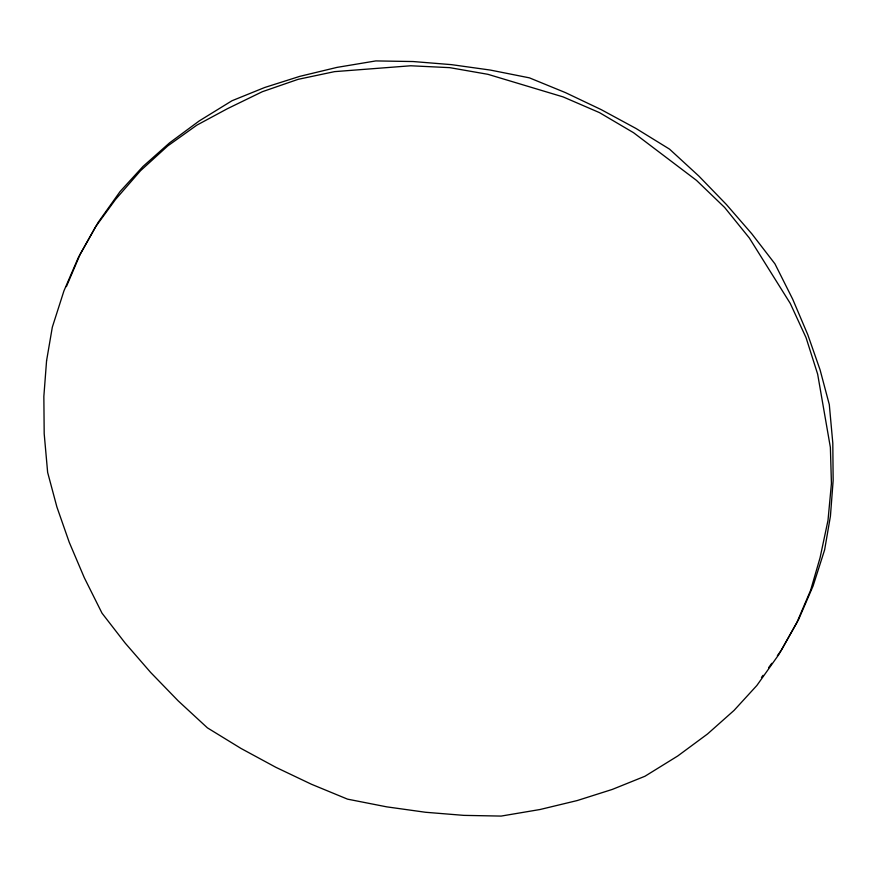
<?xml version="1.0" encoding="UTF-8"?>
<svg xmlns="http://www.w3.org/2000/svg" width="877" height="877" viewBox="0 0 877 877"><rect width="100%" height="100%" fill="white"/><g stroke="black" fill="none" stroke-linecap="round" stroke-linejoin="round"><path stroke-width="1.32" d="M66.378 286.626L80.158 254.319L98.092 222.484L120.072 191.548L142.951 166.498L169.48 142.929L199.243 120.927L231.999 100.745L264.733 87.481L299.802 76.354L336.976 67.397L375.805 60.919L413.177 61.543L451.48 64.646L490.353 70.072L529.434 77.856L565.588 92.677L601.183 109.614L635.978 128.459L669.546 149.145L698.881 176.102L726.364 204.484L751.786 233.775L774.939 263.834L792.698 299.2L807.772 334.652L820.094 369.897L829.302 404.582L832.81 443.181L833.15 480.497L830.431 516.136L824.632 549.835L813.056 586.044L798.563 619.601L781.352 650.186L777.373 655.656M761.444 677.504L763.045 675.323M768.614 667.671L771.793 663.308M46.569 360.776L43.85 396.415L44.19 433.731L47.643 472.418L56.906 507.016L69.228 542.26L84.302 577.713L102.006 613.166L125.214 643.137L150.636 672.429L178.119 700.8L207.41 727.855L241.022 748.454L275.816 767.287L311.412 784.235L347.522 799.144L386.647 806.84L425.52 812.266L463.823 815.369L501.14 816.081L540.024 809.515L577.198 800.558L612.267 789.432L644.957 776.255L677.757 755.974L707.52 733.983L734.049 710.414L756.884 685.452L778.908 654.428L796.842 622.593L810.622 590.276L820.061 557.783L827.998 520.379L831.429 483.49L830.376 447.413L817.649 374.139L806.051 337.656L790.265 303.431L749.353 238.018L724.643 207.476L696.448 180.344L633.545 132.701L599.462 112.618L563.144 96.919L487.908 74.315L449.758 67.65L410.743 65.775L334.532 71.64L298.081 79.347L262.3 91.723L227.428 108.693L196.81 125.17L167.759 145.922L140.506 170.741L115.501 199.496L95.648 226.726L78.437 257.312L63.944 290.868L52.324 327.165L46.569 360.776"/></g></svg>
